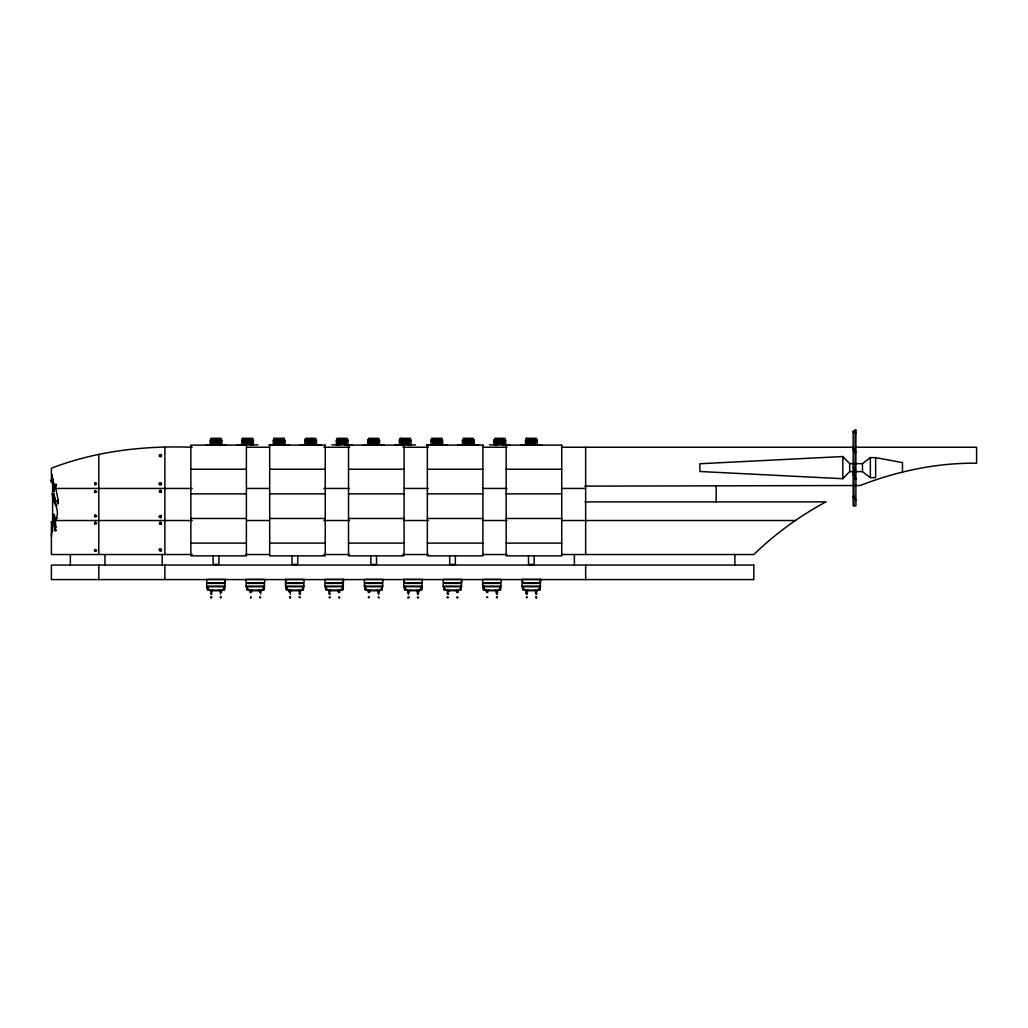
<?xml version="1.0" encoding="UTF-8"?>
<svg xmlns="http://www.w3.org/2000/svg" width="1028" height="1028" viewBox="0 0 1028 1028"><rect width="100%" height="100%" fill="white"/><g stroke="black" fill="none" stroke-linecap="round" stroke-linejoin="round"><path stroke-width="1.5" d="M51.4 536.552L51.426 536.128A24.029 2.159 90 0 1 51.721 532.401A43.626 3.919 -90 0 0 51.888 530.551A43.484 8.43 -90 0 0 52.351 527.788A16.833 3.264 90 0 0 53.006 520.618L53.045 519.5A16.654 3.225 -90 0 0 53.045 514.951L54.381 514.373A155.703 45.643 90 0 1 55.73 525.179M51.785 479.087L51.785 479.022A15.831 1.426 -90 0 0 51.888 477.288L51.888 477.236A15.497 3.007 -90 0 0 52.094 474.653L52.222 474.653A18.427 3.572 -90 0 0 52.556 480.153A18.928 3.675 90 0 0 52.891 483.006C54.754 483.186 51.323 487.079 53.944 487.002A40.889 7.928 90 0 1 54.368 486.167M159.443 456.329L160.085 454.556M159.25 455.751L159.803 454.684M161.178 454.813L161.319 456.496L159.571 456.573M161.627 455.635L161.01 456.702M159.314 491.692L159.803 490.33M159.571 484.856L161.088 484.985L161.512 483.623M159.443 517.277L159.276 516.377M161.01 492.335L161.512 490.973M159.314 523.702L159.803 522.327M161.178 515.748L161.01 517.637M161.088 550.918L159.828 550.969L159.276 549.659M161.01 524.344L161.512 522.982M160.317 548.721L161.576 549.556L161.01 550.918M55.178 486.938A29.234 8.571 90 0 0 54.471 488.531L54.291 489.11A28 5.423 -90 0 0 53.88 490.986L52.685 491.551A14.533 2.814 -90 0 1 53.083 489.444L53.52 488.274A15.446 4.523 90 0 1 54.882 486.385C55.345 484.419 60.742 511.636 57.182 501.523A6.284 2.429 90 0 0 55.769 501.214A13.762 5.307 90 0 1 55.165 501.446A13.158 3.855 90 0 1 54.484 501.471L55.679 501.471A13.158 3.855 -90 0 0 56.052 501.51M55.126 501.33L53.957 501.06A15.51 4.549 -90 0 1 53.212 499.891L53.122 499.672A14.79 2.866 -90 0 1 52.775 498.387L55.024 498.387A3.38 0.989 90 0 1 55.358 500.482L55.679 501.471M218.63 444.893L218.63 441.744C215.893 440.459 218.257 443.71 216.021 443.775C213.798 443.71 216.163 440.459 213.426 441.744L213.426 444.893M250.164 444.893L250.164 441.744C247.414 440.459 249.791 443.71 247.555 443.775C245.332 443.71 247.697 440.459 244.96 441.744L244.96 444.893M248.031 442.811C246.193 441.449 248.699 444.032 247.208 442.888M281.698 444.893L281.698 441.744C278.948 440.459 281.325 443.71 279.089 443.775C276.866 443.71 279.231 440.459 276.481 441.744L276.481 444.893M313.232 444.893L313.232 441.744C310.482 440.459 312.859 443.71 310.623 443.775C308.4 443.71 310.764 440.459 308.014 441.744L308.014 444.893M344.765 444.893L344.765 441.744C342.016 440.459 344.393 443.71 342.157 443.775C339.934 443.71 342.298 440.459 339.548 441.744L339.548 444.893M342.632 442.811L341.81 442.336L342.517 442.888M376.299 444.893L376.299 441.744C373.549 440.459 375.914 443.71 373.691 443.775C371.468 443.71 373.832 440.459 371.082 441.744L371.082 444.893M373.215 442.554L373.935 443.107L373.794 442.284M407.833 444.893L407.833 441.744C405.083 440.459 407.448 443.71 405.225 443.775C402.989 443.71 405.366 440.459 402.616 441.744L402.616 444.893M404.749 442.554L405.469 443.107L405.225 442.271M439.367 444.893L439.367 441.744C436.617 440.459 438.982 443.71 436.759 443.775C434.523 443.71 436.9 440.459 434.15 441.744L434.15 444.893M437.234 442.811L436.412 442.336L436.964 443.029M470.888 444.893L470.888 441.744C468.151 440.459 470.516 443.71 468.293 443.775C466.057 443.71 468.434 440.459 465.684 441.744L465.684 444.893M502.422 444.893L502.422 441.744C499.685 440.459 502.049 443.71 499.826 443.775C497.591 443.71 499.955 440.459 497.218 441.744L497.218 444.893M499.338 442.682L500.289 442.554L499.402 442.927M533.956 444.893L533.956 441.744C531.219 440.459 533.583 443.71 531.36 443.775C529.124 443.71 531.489 440.459 528.752 441.744L528.752 444.893M530.859 442.682L531.823 442.554L530.962 442.785M210.663 597.345C213.027 595.752 210.303 599.401 211.151 596.895M211.755 597.345L211.036 597.743M220.596 592.642C217.897 591.087 223.089 589.725 221.585 592.385M249.791 591.691C250.369 588.761 252.4 593.207 251.616 591.691M259.814 597.229C261.459 599.298 260.071 595.058 259.853 597.756M289.215 591.691L290.847 590.997L290.384 592.642M289.536 597.191C290.924 599.465 290.449 595.109 289.703 597.576M298.711 591.434C300.973 594.788 300.343 589.173 299.058 591.074M330.014 597.461C329.204 595.238 328.587 599.298 330.155 597.345M338.212 591.691L339.651 590.843L339.857 592.385M368.448 592.552C366.276 590.355 371.661 590.355 369.489 592.552M378.818 592.642C381.504 591.087 376.312 589.725 377.816 592.385M377.674 591.473L377.764 592.128M379.435 591.922L379.345 591.254M407.512 591.473L407.602 592.128M409.272 591.922L408.116 590.74L407.653 592.385M416.944 591.691C421.223 588.684 417.484 594.711 417.329 592.308M447.334 597.345C448.863 595.418 447.9 599.594 447.283 597.05M448.851 591.691C445.766 594.377 447.848 589.095 448.606 591.254M457.987 597.499C455.532 595.842 458.951 599.17 456.907 597.345M486.321 591.691L487.747 590.843L487.747 592.552M486.629 597.345L487.76 597.05L486.809 597.576M496.087 592.385C494.802 589.083 500.161 592.115 496.55 592.642M497.282 597.461C495.933 595.289 496.601 599.607 497.346 597.05M526.387 592.642C529.998 592.115 524.653 589.083 525.925 592.385M527.248 597.499C525.771 595.238 526.49 599.517 527.081 597.114M535.627 597.345C537.259 595.418 536.5 599.44 535.768 597.229M224.515 583.853L225.158 579.329M342.787 583.853L343.429 579.329M461.058 583.853L461.7 579.329M540.111 582.336L540.535 579.329M221.2 439.239L221.354 440.755L221.2 439.239L210.856 439.239L210.689 440.755L212.321 440.935L212.321 444.893M273.833 444.893L274.129 438.301L284.062 438.301L284.422 440.755M273.756 440.755L273.923 439.239L284.268 439.778M314.324 444.893L314.324 440.935L315.956 440.755L315.802 439.239L305.457 439.239L305.29 440.755L306.922 440.935L306.922 444.893M347.335 439.239L347.49 440.755L347.335 439.239L336.991 439.239L336.824 440.755L338.456 440.935L338.456 444.893M368.435 444.893L368.512 439.239L378.857 439.239L379.024 440.755M368.358 440.755L368.512 439.239M399.969 444.893L400.265 438.301L410.185 438.301L410.557 440.755L408.926 440.935L408.926 444.893M441.924 439.239L442.091 440.755L441.924 439.239L431.58 439.239L431.426 440.755L433.058 440.935L433.058 444.893M462.96 440.755L463.114 439.239L473.458 439.239L473.548 444.893M494.571 444.893L494.648 439.239L504.992 439.239L505.159 440.755L503.527 440.935L503.527 444.893M54.227 485.627L53.944 487.002M210.856 439.509L211.061 438.301L220.994 438.301L221.2 439.509M252.734 439.509L252.528 438.301L242.595 438.301L242.222 440.755L243.854 440.935L243.854 444.893M242.39 439.509L242.595 438.301M273.923 439.509L274.129 438.301M305.457 439.509L305.663 438.301L315.596 438.301L315.802 439.509M336.991 439.509L337.197 438.301L347.117 438.301L347.335 439.509M368.512 439.509L368.731 438.301L378.651 438.301L378.857 439.509M400.046 439.509L400.265 438.301M431.58 439.509L431.786 438.301L441.719 438.301L441.924 439.509M473.458 439.509L473.253 438.301L463.32 438.301L463.114 439.239M494.648 439.509L494.853 438.301L504.787 438.301L504.992 439.509M536.526 439.509L536.32 438.301L526.387 438.301L526.028 440.755L527.647 440.935L527.647 444.893M526.182 439.509L526.387 438.301M51.4 480.359L51.413 480.307A22.642 2.03 90 0 1 51.747 479.266L52.942 479.266A22.642 2.03 90 0 0 52.608 480.307L52.595 531.733M221.74 590.316A26.522 18.35 0 0 0 224.528 589.789L225.376 579.214M261.163 590.316A26.522 18.35 0 0 0 263.939 589.789L264.8 579.214M300.587 590.316A26.522 18.35 0 0 0 303.363 589.789L304.224 579.214M339.998 590.316A26.522 18.35 0 0 0 342.787 589.789L343.635 579.214M379.422 590.316A26.522 18.35 0 0 0 382.21 589.789L383.058 579.214M418.846 590.316A26.522 18.35 0 0 0 421.634 589.789L422.482 579.214M458.27 590.316A26.522 18.35 0 0 0 461.058 589.789L461.906 579.214M497.693 590.316A26.522 18.35 0 0 0 500.482 589.789L501.33 579.214M537.117 590.316A26.522 18.35 0 0 0 539.906 589.789L540.754 579.214M53.931 501.33A12.285 3.598 -90 0 0 53.173 501.587L53.122 501.638A9.175 2.686 -90 0 1 55.165 504.028A29.002 11.192 90 0 1 56.9 509.13L57.208 510.608A6.489 2.506 -90 0 1 57.272 514.694L55.139 522.661A10.074 2.955 -90 0 0 54.972 526.503A10.871 3.187 90 0 0 55.165 529.741L55.165 530.731L56.309 530.705M159.212 483.725L160.085 482.839M159.391 483.43L159.314 484.342M159.212 516.377L159.803 515.632M159.212 549.659L159.803 548.913M52.749 487.002A40.889 7.928 90 0 1 53.173 486.167A43.484 12.747 -90 0 1 55.024 484.522L54.998 485.216A29.285 8.584 90 0 0 53.507 487.979L53.096 489.11A28 5.423 -90 0 0 52.685 490.986L52.685 490.986A28 5.423 90 0 1 52.955 489.714M220.39 597.229C222.639 595.944 219.915 599.414 220.557 596.844M260.701 594.12L260.624 593.567M289.228 591.203L289.395 592.385M300.587 591.922L299.945 592.526M299.174 597.05L300.137 597.756L299.366 597.024M338.238 591.203L338.61 592.552M368.435 597.05C368.898 599.517 370.196 595.623 368.499 597.229M378.137 593.657L378.677 594.338L378.792 593.49M407.975 593.657L408.514 594.338L408.63 593.49M486.334 591.203L486.719 592.552M55.024 498.387L53.726 493.646L52.389 493.697L52.698 497.745M215.674 442.336L216.445 442.927L215.674 442.477M53.083 501.703L54.407 501.651A9.175 2.686 -90 0 1 54.985 501.78M54.368 501.664L54.368 501.587A12.285 3.598 90 0 1 54.972 501.343M220.519 593.567L220.519 594.223M250.048 591.074L250.434 592.642M339.548 597.576C336.953 598.18 340.654 595.623 339.291 597.91M378.985 597.756L378.394 596.78L378.677 597.795M842.819 478.714L849.681 471.621L849.681 463.615L842.819 456.535L699.888 463.744L699.888 471.505L842.819 478.714L842.819 456.535M855.116 430.089L853.176 432.068L855.9 430.077L855.116 430.089L855.116 452.089M94.872 482.967C93.612 487.503 98.727 482.633 95.218 482.839M849.681 463.615L862.466 463.615L870.356 457.614L875.625 457.614L902.468 462.626L902.468 472.623M220.21 591.074L220.866 590.83M289.472 591.074L290.127 590.83M290.359 594.287L290.461 593.567M457.91 592.552C460.081 590.355 454.71 590.355 456.882 592.552M95.218 490.613C91.993 494.185 99.793 491.962 95.154 490.613M95.218 514.977C91.993 518.549 99.793 516.326 95.154 514.977M95.218 522.224C91.993 525.796 99.793 523.573 95.154 522.224M161.088 492.335L159.571 492.219M161.088 517.637L159.571 517.508M95.218 549.479C91.993 553.038 99.793 550.828 95.154 549.479M161.088 524.344L159.571 524.216M221.354 440.202L219.735 440.935L219.735 444.893M210.265 444.893L210.187 440.202L220.12 440.986L221.868 440.202L221.868 444.854M242.39 439.778L252.734 439.239L252.888 440.202L251.256 440.935L251.256 444.893M241.798 444.893L241.721 440.202L243.469 440.986L253.402 440.202L253.325 444.893M252.811 444.893L252.888 440.202M273.332 444.893L273.255 440.202L275.003 440.986L284.936 440.202L284.859 444.893M284.345 444.893L284.422 440.202L282.79 440.935L282.79 444.893M304.866 444.893L304.789 440.202L314.709 440.986L316.47 440.202L316.47 444.854M347.49 440.202L345.858 440.935L345.858 444.893M336.4 444.893L336.31 440.202L338.071 440.986L348.004 440.202L347.927 444.893M367.934 444.893L367.844 440.202L369.605 440.986L379.538 440.202L379.448 444.893M378.946 444.893L379.024 440.202L377.392 440.935L377.392 444.893M399.455 444.893L399.378 440.202L409.311 440.986L411.059 440.202L411.059 444.854M442.091 440.202L440.459 440.935L440.459 444.893M430.989 444.893L430.912 440.202L440.845 440.986L442.593 440.202L442.593 444.854M473.625 440.202L471.993 440.935L471.993 444.893M464.206 444.893L464.206 440.986L474.126 440.202L474.049 444.893M494.057 444.893L493.98 440.202L503.913 440.986L505.66 440.202L505.66 444.854M525.591 444.893L525.514 440.202L527.261 440.986L537.194 440.202L537.194 444.854M260.547 592.642C263.245 591.087 258.054 589.725 259.557 592.385M250.858 597.91L250.858 596.78L250.575 597.795M299.469 596.947L300.176 597.229M329.281 590.74C326.981 594.043 332.648 591.344 329.538 590.83M408.656 592.642L409.427 591.691L408.656 590.74M447.36 590.946L448.272 590.946M535.781 590.946C540.086 591.73 532.889 593.464 536.243 590.83M536.487 597.743L535.819 597.576M260.045 590.856L260.739 590.946M290.127 597.808L290.538 597.114M536.475 592.526L535.781 592.449M853.176 475.257L853.96 475.219M853.176 449.403L853.96 449.364M55.306 484.394L56.501 484.394M853.176 497.552L853.96 497.513M192.185 447.244C144.498 445.484 96.144 451.022 51.4 468.215L51.4 482.453L52.595 482.44M535.061 444.893L535.061 440.935L536.68 440.755L536.526 439.239L526.182 439.778M210.187 440.202L221.868 440.202M241.721 440.202L253.402 440.202M273.255 440.202L284.936 440.202M304.789 440.202L316.47 440.202M336.31 440.202L348.004 440.202M367.844 440.202L379.538 440.202M399.378 440.202L411.059 440.202M430.912 440.202L442.593 440.202M462.523 444.893L462.446 440.202L474.126 440.202M493.98 440.202L505.66 440.202M525.514 440.202L537.194 440.202M212.218 440.755L219.838 440.755M243.752 440.755L251.372 440.755M275.286 440.755L282.906 440.755M306.819 440.755L314.439 440.755M338.353 440.755L345.961 440.755M369.887 440.755L377.494 440.755M401.421 440.755L409.028 440.755M432.942 440.755L440.562 440.755M464.476 440.755L472.096 440.755M496.01 440.755L503.63 440.755M527.544 440.755L535.164 440.755M212.282 441.333L219.774 441.282M243.816 441.333L251.307 441.282M275.35 441.282L282.841 441.282L282.841 444.032L275.35 444.032M306.884 441.282L314.375 441.282M338.418 441.282L345.896 441.282M369.951 441.333L377.43 441.282M408.964 441.282L401.473 441.282L401.473 444.032L408.964 443.967M433.006 441.333L440.498 441.282L440.498 444.032L433.006 443.967M464.54 441.333L472.032 441.282M496.074 441.333L503.566 441.282M535.1 441.282L527.608 441.282L527.608 444.032L535.1 443.967M212.321 441.475L219.735 441.475M243.854 441.475L251.256 441.475L252.888 440.755L252.734 439.239M275.388 441.475L282.79 441.475M306.922 441.475L314.324 441.475M338.456 441.475L345.858 441.475M369.99 441.475L377.392 441.475M408.926 441.475L401.524 441.475L399.892 440.755L400.046 439.239L410.39 439.778M433.058 441.475L440.459 441.475M464.592 441.475L471.993 441.475M503.527 441.475L496.113 441.475L494.494 440.755L494.648 439.239M527.647 441.475L535.061 441.475M213.426 442.464L214.826 442.464M217.229 442.464L218.63 442.464M244.96 442.464L246.36 442.464M248.763 442.464L250.164 442.464M276.481 442.464L277.894 442.464M280.284 442.464L281.698 442.464M308.014 442.464L309.428 442.464M311.818 442.464L313.232 442.464M339.548 442.464L340.962 442.464M343.352 442.464L344.765 442.464M371.082 442.464L372.496 442.464M374.886 442.464L376.299 442.464M402.616 442.464L404.03 442.464M406.42 442.464L407.833 442.464M434.15 442.464L435.564 442.464M437.954 442.464L439.367 442.464M465.684 442.464L467.097 442.464M469.488 442.464L470.888 442.464M497.218 442.464L498.619 442.464M501.021 442.464L502.422 442.464M528.752 442.464L530.152 442.464M532.555 442.464L533.956 442.464M212.282 444.032L219.774 443.967M243.816 443.967L251.307 443.967M306.884 443.967L314.375 443.967M338.418 444.032L345.896 443.967M369.951 444.032L377.43 443.967M464.54 443.967L472.032 443.967M496.074 443.967L503.566 443.967M205.69 444.893L226.366 444.893M237.224 444.893L257.899 444.893M268.745 444.893L289.433 444.893M300.279 444.893L320.967 444.893M331.813 444.893L352.501 444.893M363.347 444.893L384.035 444.893M394.88 444.893L415.569 444.893M426.414 444.893L447.103 444.893M457.948 444.893L478.624 444.893M489.482 444.893L510.158 444.893M521.016 444.893L541.692 444.893M246.784 447.244L269.272 447.244M323.871 447.244L349.571 447.244M402.963 447.244L428.458 447.244M482.864 447.244L506.958 447.244M561.558 447.244L853.266 447.244M856.478 447.244L976.6 447.244L976.6 463.217C936.791 462.754 897.187 471.158 860.153 485.512L584.906 486.128M190.848 469.231L246.399 469.231M269.683 469.231L325.233 469.231M348.518 469.231L404.068 469.231M427.352 469.231L482.89 469.231M506.174 469.231L561.725 469.231M849.681 471.621L862.466 471.621L870.356 477.634L875.625 477.634L875.625 457.614M51.785 479.022L52.981 479.022M51.4 480.796L52.595 480.796M51.4 481.952L52.595 481.952M54.086 483.006L52.891 483.006A18.928 3.675 -90 0 1 52.711 481.618M55.332 484.856L56.501 484.856M55.962 488.441L192.185 488.441M246.784 488.441L269.272 488.441M323.871 488.441L349.571 488.441M404.171 488.441L428.265 488.441M482.864 488.441L506.958 488.441M561.558 488.441L585.652 488.441M53.88 490.986L52.672 491.461M190.848 493.864L246.399 493.864M269.683 493.864L325.233 493.864M348.518 493.864L404.068 493.864M427.352 493.864L482.89 493.864M506.174 493.864L561.725 493.864M52.377 494.237L53.572 494.237L53.649 495.123M53.97 498.105L52.775 498.002M52.505 493.543L53.829 498.387A3.38 0.989 -90 0 1 54.163 500.482L55.358 500.482M53.957 501.06L55.165 501.163M584.906 501.882L825.959 501.882C799.643 515.979 775.24 533.75 753.807 554.516L561.558 554.516M55.165 504.041L56.347 504.041M53.045 514.951L54.24 514.951A16.756 3.251 -90 0 1 54.24 519.5M56.373 518.163L57.568 518.163M190.848 518.485L246.399 518.485M269.683 518.485L325.233 518.485M348.518 518.485L404.068 518.485M427.352 518.485L482.89 518.485M506.174 518.485L561.725 518.485M53.019 520.528L53.996 520.528M55.538 520.528L192.185 520.528M246.784 520.528L269.272 520.528M323.871 520.528L349.571 520.528M404.171 520.528L428.265 520.528M482.864 520.528L506.958 520.528M561.558 520.528L795.633 520.528M51.4 521.736L52.595 521.736M54.972 526.503L56.154 526.503M55.165 529.741L56.45 530.358M190.848 543.118L246.399 543.118M269.683 543.118L325.233 543.118M348.518 543.118L404.068 543.118M427.352 543.118L482.89 543.118M506.174 543.118L561.725 543.118M192.185 554.516L51.4 554.516L51.4 521.607M245.602 554.516L269.67 554.516M323.871 554.516L349.571 554.516M402.783 554.516L428.445 554.516M482.864 554.516L507.022 554.516M208.054 579.355L224.001 579.355M247.478 579.355L263.425 579.355M286.902 579.355L302.849 579.355M326.326 579.355L342.273 579.355M365.737 579.355L381.696 579.355M405.161 579.355L421.12 579.355M444.584 579.355L460.531 579.355M484.008 579.355L499.955 579.355M523.432 579.355L539.379 579.355M208.054 582.799L224.001 582.799M247.478 582.799L263.425 582.799M286.902 582.799L302.849 582.799M326.326 582.799L342.273 582.799M365.737 582.799L381.696 582.799M405.161 582.799L421.12 582.799M444.584 582.799L460.531 582.799M484.008 582.799L499.955 582.799M523.432 582.799L539.379 582.799M208.054 583.39L224.001 583.39M247.478 583.39L263.425 583.39M286.902 583.39L302.849 583.39M326.326 583.39L342.273 583.39M365.737 583.39L381.696 583.39M405.161 583.39L421.12 583.39M444.584 583.39L460.531 583.39M484.008 583.39L499.955 583.39M523.432 583.39L539.379 583.39M206.679 579.214L206.679 586.14L225.376 586.14M246.103 579.214L246.103 586.14L264.8 586.14M285.527 579.214L285.527 586.14L304.224 586.14M324.951 579.214L324.951 586.14L343.635 586.14M364.375 579.214L364.375 586.14L383.058 586.14M403.798 579.214L403.798 586.14L422.482 586.14M443.222 579.214L443.222 586.14L461.906 586.14M482.633 579.214L482.633 586.14L501.33 586.14M522.057 579.214L522.057 586.14L540.754 586.14M853.176 431.374L855.9 433.366L853.176 431.374L853.176 505.827L855.9 505.827L855.9 430.077M853.176 466.969L853.96 466.995M855.116 470.683L855.9 470.721M855.116 452.654L855.9 452.693L853.96 447.681L853.176 447.63L855.116 452.654L855.116 471.749L855.9 471.801L854.923 469.295M853.96 473.304L853.176 473.253L855.116 478.958L855.9 478.997L853.96 473.304L853.96 466.673M160.317 454.504L161.242 454.813M160.317 482.787L161.242 483.096M160.317 490.15L161.242 490.459M160.317 515.439L161.242 515.748M160.317 522.147L161.242 522.455M526.657 590.83L527.3 591.074M457.396 590.83L458.038 591.074M417.818 597.91C420.195 596.844 415.916 596.613 417.972 597.808M299.701 590.83L300.497 591.254M211.55 590.74C207.823 592.462 214.12 592.912 211.729 590.946M408.694 596.844C406.767 598.836 410.108 596.124 408.052 597.666M408.142 597.743L408.861 597.229M494.494 440.202L496.113 440.935L496.113 444.893M462.446 440.202L464.592 440.935L464.592 444.893M463.037 444.893L462.96 440.202M399.892 440.202L401.524 440.935L401.524 444.893M368.358 440.202L369.99 440.935L369.99 444.893M273.756 440.202L275.388 440.935L275.388 444.893M418.435 590.946L418.884 591.691M279.295 442.323L278.742 443.029L279.565 442.554M53.173 514.347L53.199 514.373A156.243 45.797 -90 0 1 53.893 519.744L54.06 521.093A155.369 45.54 90 0 1 55.114 530.705L55.268 530.409M54.407 501.42L54.163 500.482M468.575 442.387L467.946 443.029L468.755 442.554M854.628 470.503L853.664 467.997L854.628 470.888M854.923 469.513L855.9 472.366M53.726 493.646L53.572 494.237M522.057 586.14L522.931 589.776A26.522 18.35 0 0 0 525.706 590.316M482.633 586.14L483.507 589.776A26.522 18.35 0 0 0 486.283 590.316M443.222 586.14L444.083 589.776A26.522 18.35 0 0 0 456.856 590.509M403.798 586.14L404.659 589.776A26.522 18.35 0 0 0 407.435 590.316M364.375 586.14L365.236 589.776A26.522 18.35 0 0 0 368.024 590.316M324.951 586.14L325.812 589.776A26.522 18.35 0 0 0 338.585 590.509M285.527 586.14L286.388 589.776A26.522 18.35 0 0 0 289.176 590.316M246.103 586.14L246.964 589.776A26.522 18.35 0 0 0 249.753 590.316M206.679 586.14L207.54 589.776A26.522 18.35 0 0 0 210.329 590.316M410.39 439.509L410.185 438.301M284.268 439.509L284.062 438.301M473.625 440.755L473.458 439.239M522.275 579.329L522.712 582.336M404.004 579.329L404.441 582.336M285.745 579.329L286.388 583.853M870.356 457.614L870.356 477.634M862.466 463.615L862.466 471.621M853.96 447.681L853.96 450.868M853.96 474.705L853.96 505.827M734.853 554.516L734.853 565.053M716.156 486.128L716.156 501.882M585.652 447.244L585.652 554.516M585.652 565.053L585.652 579.586M574.382 554.516L574.382 565.053M539.906 586.808L539.906 589.776M535.447 440.986L535.447 444.893M534.2 556.405L534.2 564.398L528.508 564.398L528.508 556.405M527.261 440.986L527.261 444.893M522.931 586.808L522.931 589.776M503.913 440.986L503.913 444.893M500.482 586.808L500.482 589.776M495.727 440.986L495.727 444.893M483.507 585.33L483.507 589.776M472.379 440.986L472.379 444.893M461.058 586.808L461.058 589.776M455.365 556.405L455.365 564.398L449.673 564.398L449.673 556.405M444.083 586.808L444.083 589.776M440.845 440.986L440.845 444.893M432.672 440.986L432.672 444.893M421.634 586.808L421.634 589.776M409.311 440.986L409.311 444.893M404.659 586.808L404.659 589.776M401.138 440.986L401.138 444.893M382.21 586.808L382.21 589.776M377.777 440.986L377.777 444.893M376.544 556.405L376.544 564.398L370.838 564.398L370.838 556.405M369.605 440.986L369.605 444.893M365.236 585.33L365.236 589.776M346.243 440.986L346.243 444.893M342.787 586.808L342.787 589.776M338.071 440.986L338.071 444.893M325.812 586.808L325.812 589.776M314.709 440.986L314.709 444.893M306.537 440.986L306.537 444.893M303.363 586.808L303.363 589.776M297.709 556.405L297.709 564.398L292.016 564.398L292.016 556.405M286.388 586.808L286.388 589.776M283.175 440.986L283.175 444.893M275.003 440.986L275.003 444.893M263.939 586.808L263.939 589.776M251.654 440.986L251.654 444.893M246.964 586.808L246.964 589.776M243.469 440.986L243.469 444.893M224.515 586.808L224.515 589.776M220.12 440.986L220.12 444.893M218.874 556.405L218.874 564.398L213.181 564.398L213.181 556.405M211.935 440.986L211.935 444.893M207.54 586.808L207.54 589.776M164.878 447.244L164.878 554.516M164.878 565.053L164.878 579.586M162.206 554.516L162.206 565.053M104.946 554.516L104.946 565.053M98.791 454.402L98.791 554.516M98.791 565.053L98.791 579.586M70.354 554.516L70.354 565.053M57.825 500.096L57.825 502.563M57.195 501.111A6.284 2.429 90 0 1 58.146 501.33M55.872 526.554A155.703 45.643 90 0 1 56.026 527.929M55.178 501.908A9.175 2.686 -90 0 1 55.371 502.088M55.126 500.996A15.51 4.549 90 0 1 54.523 500.109M55.679 486.026A29.234 8.571 90 0 1 55.936 485.601M54.381 486.154A43.484 12.747 -90 0 1 55.062 485.434M55.525 485.023A43.484 12.747 -90 0 1 55.987 484.676M53.88 491.551A14.533 2.814 -90 0 1 54.278 489.444L54.458 488.827A15.394 4.51 -90 0 1 56.077 486.385M56.836 505.223A29.002 11.192 -90 0 1 56.99 505.635M51.413 480.307A22.642 2.03 -90 0 1 51.747 479.266M52.916 498.927A14.79 2.866 90 0 1 52.775 498.387M536.924 589.725A25.559 17.682 0 0 0 538.286 589.494L539.122 589.314L539.726 586.744L523.085 586.744L523.702 589.314L524.55 589.494A25.559 17.682 0 0 0 525.899 589.725M535.562 589.918A25.559 17.682 0 0 1 527.261 589.918M535.704 590.509A26.522 18.35 0 0 1 527.12 590.509M497.501 589.725A25.559 17.682 0 0 0 498.863 589.494L499.698 589.314L500.302 586.744L483.661 586.744L484.278 589.314L485.126 589.494A25.559 17.682 0 0 0 486.475 589.725M496.139 589.918A25.559 17.682 0 0 1 487.837 589.918M496.28 590.509A26.522 18.35 0 0 1 487.696 590.509M458.077 589.725A25.559 17.682 0 0 0 459.439 589.494L460.287 589.314L460.878 586.744L444.25 586.744L444.854 589.314L445.702 589.494A25.559 17.682 0 0 0 447.051 589.725M456.715 589.918A25.559 17.682 0 0 1 448.426 589.918M418.666 589.725A25.559 17.682 0 0 0 420.015 589.494L420.863 589.314L421.454 586.744L404.826 586.744L405.43 589.314L406.278 589.494A25.559 17.682 0 0 0 407.628 589.725M417.291 589.918A25.559 17.682 0 0 1 409.003 589.918M417.432 590.509A26.522 18.35 0 0 1 408.861 590.509M379.242 589.725A25.559 17.682 0 0 0 380.591 589.494L381.439 589.314L382.043 586.744L365.403 586.744L366.007 589.314L366.855 589.494A25.559 17.682 0 0 0 368.204 589.725M377.867 589.918A25.559 17.682 0 0 1 369.579 589.918M378.008 590.509A26.522 18.35 0 0 1 369.438 590.509M339.818 589.725A25.559 17.682 0 0 0 341.167 589.494L342.016 589.314L342.62 586.744L325.979 586.744L326.583 589.314L327.431 589.494A25.559 17.682 0 0 0 338.443 589.918M300.394 589.725A25.559 17.682 0 0 0 301.744 589.494L302.592 589.314L303.196 586.744L286.555 586.744L287.159 589.314L288.007 589.494A25.559 17.682 0 0 0 289.356 589.725M299.019 589.918A25.559 17.682 0 0 1 290.731 589.918M299.161 590.509A26.522 18.35 0 0 1 290.59 590.509M260.971 589.725A25.559 17.682 0 0 0 262.32 589.494L263.168 589.314L263.772 586.744L247.131 586.744L247.735 589.314L248.583 589.494A25.559 17.682 0 0 0 249.945 589.725M259.596 589.918A25.559 17.682 0 0 1 251.307 589.918M259.75 590.509A26.522 18.35 0 0 1 251.166 590.509M221.547 589.725A25.559 17.682 0 0 0 222.896 589.494L223.744 589.314L224.348 586.744L207.707 586.744L208.311 589.314L209.159 589.494A25.559 17.682 0 0 0 210.522 589.725M220.172 589.918A25.559 17.682 0 0 1 211.884 589.918M220.326 590.509A26.522 18.35 0 0 1 211.742 590.509M310.148 442.554L311.099 442.811L310.148 442.554M210.804 593.773L211.742 594.017L210.804 593.773M299.238 593.773L300.176 594.017L299.238 593.773M329.076 593.773L330.014 594.017L329.076 593.773M417.509 593.773L418.435 594.017L417.509 593.773M447.347 593.773L448.272 594.017L447.347 593.773M496.357 593.773L497.282 594.017L496.357 593.773M526.195 593.773L527.12 594.017L526.195 593.773M535.768 593.773L536.706 594.017L535.768 593.773M246.399 445.124L190.848 445.124L190.848 555.865L246.399 555.865L246.399 445.124M325.233 445.124L269.683 445.124L269.683 555.865L325.233 555.865L325.233 445.124M404.068 445.124L348.518 445.124L348.518 555.865L404.068 555.865L404.068 445.124M482.89 445.124L427.352 445.124L427.352 555.865L482.89 555.865L482.89 445.124M561.725 445.124L506.174 445.124L506.174 555.865L561.725 555.865L561.725 445.124M753.807 565.053L51.4 565.053L51.4 579.586L753.807 579.586L753.807 565.053M853.96 496.267L853.176 496.228L855.9 499.993L853.96 496.267"/></g></svg>
